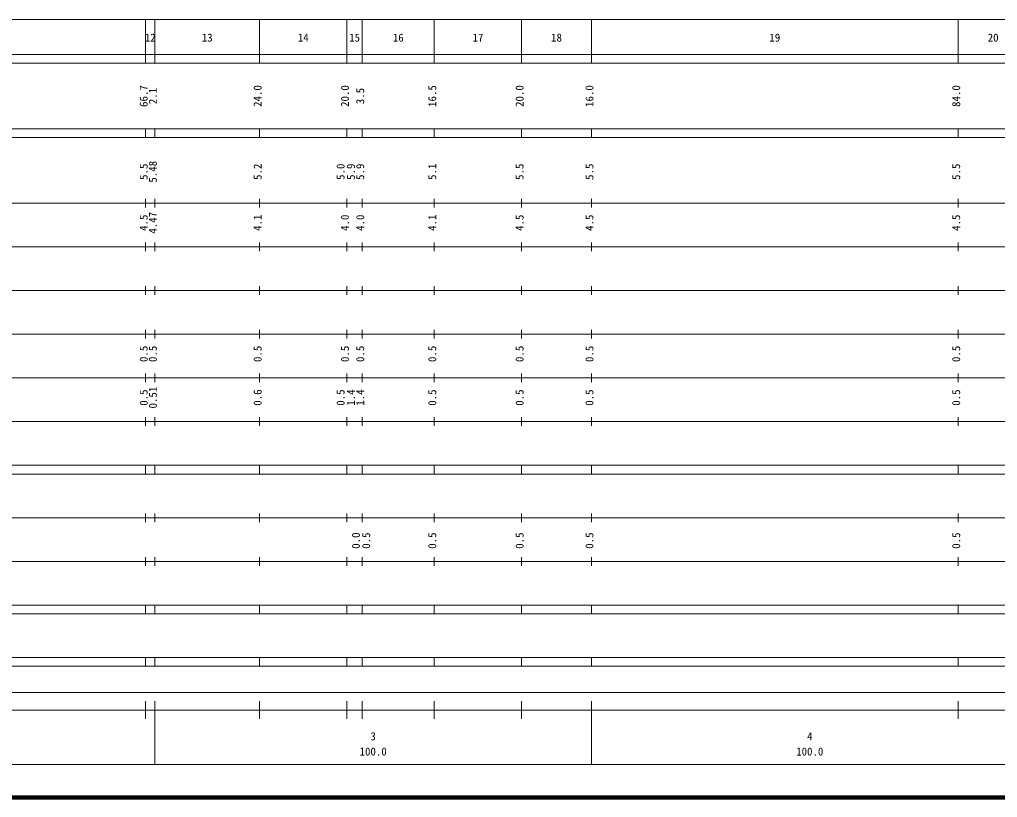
# Model space of a CAD drawing. Units: millimetres on the paper, enlarged 1000 times. Extents: x 40000 to 680000, y 20000 to 380000.
# Drawn here: x 237017 to 460986, y 20000 to 198000 of the extents above; entities that cross this region are included whole.
import ezdxf
from ezdxf.enums import TextEntityAlignment as Align

# ---------------------------------------------------------------- set-up
doc = ezdxf.new("R2010")
doc.units = ezdxf.units.MM
doc.header["$LTSCALE"] = 1000
doc.layers.add('M-TTL', color=2, linetype='Continuous', lineweight=140)
doc.layers.add('M-TTL-BAND', color=7, linetype='Continuous', lineweight=13)
doc.styles.add('ＭＳ ゴシック', font='')
doc.styles.get('ＭＳ ゴシック').set_extended_font_data('MS Gothic')

msp = doc.modelspace()

# ---------------------------------------------------------------- linework, layer by layer
at = {"layer": 'M-TTL'}
msp.add_line((40000, 20000), (680000, 20000), dxfattribs=at)
at = {"layer": 'M-TTL-BAND'}
for p, q in [((68000, 198000), (579000, 198000)), ((265900, 188000), (265900, 198000)), ((268000, 188000), (268000, 198000)), ((292000, 188000), (292000, 198000)), ((312000, 188000), (312000, 198000)), ((315500, 188000), (315500, 198000)), ((332000, 188000), (332000, 198000)), ((352000, 188000), (352000, 198000)), ((368000, 188000), (368000, 198000)), ((452000, 188000), (452000, 198000)), ((40000, 190000), (579000, 190000)), ((40000, 188000), (579000, 188000)), ((40000, 173000), (579000, 173000)), ((265900, 171000), (265900, 173000)), ((268000, 171000), (268000, 173000)), ((292000, 171000), (292000, 173000)), ((312000, 171000), (312000, 173000)), ((315500, 171000), (315500, 173000)), ((332000, 171000), (332000, 173000)), ((352000, 171000), (352000, 173000)), ((368000, 171000), (368000, 173000)), ((452000, 171000), (452000, 173000)), ((40000, 171000), (579000, 171000)), ((265900, 155000), (265900, 157000)), ((268000, 155000), (268000, 157000)), ((292000, 155000), (292000, 157000)), ((312000, 155000), (312000, 157000)), ((315500, 155000), (315500, 157000)), ((332000, 155000), (332000, 157000)), ((352000, 155000), (352000, 157000)), ((368000, 155000), (368000, 157000)), ((452000, 155000), (452000, 157000)), ((40000, 156000), (579000, 156000)), ((46000, 146000), (579000, 146000)), ((265900, 145000), (265900, 147000)), ((268000, 145000), (268000, 147000)), ((292000, 145000), (292000, 147000)), ((312000, 145000), (312000, 147000)), ((315500, 145000), (315500, 147000)), ((332000, 145000), (332000, 147000)), ((352000, 145000), (352000, 147000)), ((368000, 145000), (368000, 147000)), ((452000, 145000), (452000, 147000)), ((265900, 135000), (265900, 137000)), ((268000, 135000), (268000, 137000)), ((292000, 135000), (292000, 137000)), ((312000, 135000), (312000, 137000)), ((315500, 135000), (315500, 137000)), ((332000, 135000), (332000, 137000)), ((352000, 135000), (352000, 137000)), ((368000, 135000), (368000, 137000)), ((452000, 135000), (452000, 137000)), ((52000, 136000), (579000, 136000)), ((46000, 126000), (579000, 126000)), ((265900, 125000), (265900, 127000)), ((268000, 125000), (268000, 127000)), ((292000, 125000), (292000, 127000)), ((312000, 125000), (312000, 127000)), ((315500, 125000), (315500, 127000)), ((332000, 125000), (332000, 127000)), ((352000, 125000), (352000, 127000)), ((368000, 125000), (368000, 127000)), ((452000, 125000), (452000, 127000)), ((265900, 115000), (265900, 117000)), ((268000, 115000), (268000, 117000)), ((292000, 115000), (292000, 117000)), ((312000, 115000), (312000, 117000)), ((315500, 115000), (315500, 117000)), ((332000, 115000), (332000, 117000)), ((352000, 115000), (352000, 117000)), ((368000, 115000), (368000, 117000)), ((452000, 115000), (452000, 117000)), ((52000, 116000), (579000, 116000)), ((46000, 106000), (579000, 106000)), ((265900, 105000), (265900, 107000)), ((268000, 105000), (268000, 107000)), ((292000, 105000), (292000, 107000)), ((312000, 105000), (312000, 107000)), ((315500, 105000), (315500, 107000)), ((332000, 105000), (332000, 107000)), ((352000, 105000), (352000, 107000)), ((368000, 105000), (368000, 107000)), ((452000, 105000), (452000, 107000)), ((40000, 96000), (579000, 96000)), ((265900, 94000), (265900, 96000)), ((268000, 94000), (268000, 96000)), ((292000, 94000), (292000, 96000)), ((312000, 94000), (312000, 96000)), ((315500, 94000), (315500, 96000)), ((332000, 94000), (332000, 96000)), ((352000, 94000), (352000, 96000)), ((368000, 94000), (368000, 96000)), ((452000, 94000), (452000, 96000)), ((40000, 94000), (579000, 94000)), ((49000, 84000), (579000, 84000)), ((265900, 83000), (265900, 85000)), ((268000, 83000), (268000, 85000)), ((292000, 83000), (292000, 85000)), ((312000, 83000), (312000, 85000)), ((315500, 83000), (315500, 85000)), ((332000, 83000), (332000, 85000)), ((352000, 83000), (352000, 85000)), ((368000, 83000), (368000, 85000)), ((452000, 83000), (452000, 85000)), ((40000, 74000), (579000, 74000)), ((265900, 73000), (265900, 75000)), ((268000, 73000), (268000, 75000)), ((292000, 73000), (292000, 75000)), ((312000, 73000), (312000, 75000)), ((315500, 73000), (315500, 75000)), ((332000, 73000), (332000, 75000)), ((352000, 73000), (352000, 75000)), ((368000, 73000), (368000, 75000)), ((452000, 73000), (452000, 75000)), ((40000, 64000), (579000, 64000)), ((265900, 62000), (265900, 64000)), ((268000, 62000), (268000, 64000)), ((292000, 62000), (292000, 64000)), ((312000, 62000), (312000, 64000)), ((315500, 62000), (315500, 64000)), ((332000, 62000), (332000, 64000)), ((352000, 62000), (352000, 64000)), ((368000, 62000), (368000, 64000)), ((452000, 62000), (452000, 64000)), ((40000, 62000), (579000, 62000)), ((40000, 52000), (579000, 52000)), ((265900, 50000), (265900, 52000)), ((268000, 50000), (268000, 52000)), ((292000, 50000), (292000, 52000)), ((312000, 50000), (312000, 52000)), ((315500, 50000), (315500, 52000)), ((332000, 50000), (332000, 52000)), ((352000, 50000), (352000, 52000)), ((368000, 50000), (368000, 52000)), ((452000, 50000), (452000, 52000)), ((40000, 50000), (579000, 50000)), ((71000, 44000), (564000, 44000)), ((265900, 38000), (265900, 42000)), ((268000, 27500), (268000, 42000)), ((292000, 38000), (292000, 42000)), ((312000, 38000), (312000, 42000)), ((315500, 38000), (315500, 42000)), ((332000, 38000), (332000, 42000)), ((352000, 38000), (352000, 42000)), ((368000, 27500), (368000, 42000)), ((452000, 38000), (452000, 42000)), ((40000, 40000), (579000, 40000)), ((68000, 27500), (579000, 27500))]:
    msp.add_line(p, q, dxfattribs=at)

# ---------------------------------------------------------------- texts
at = {"layer": 'M-TTL-BAND', "style": 'ＭＳ ゴシック'}
for s, p in [('12', (266950, 192405)), ('13', (280000, 192405)), ('14', (302000, 192405)), ('15', (313750, 192405)), ('16', (323750, 192405)), ('17', (342000, 192405)), ('18', (360000, 192405)), ('19', (410000, 192405)), ('20', (460000, 192405)), ('3', (318000, 32523)), ('4', (418000, 32523)), ('100.0', (318000, 29033)), ('100.0', (418000, 29033))]:
    msp.add_text(s, height=1833, dxfattribs=at).set_placement(p, align=Align.BOTTOM_CENTER)
for s, p in [('66.7', (266900, 180500)), ('2.1', (269000, 180500)), ('24.0', (293000, 180500)), ('20.0', (313000, 180500)), ('3.5', (316500, 180500)), ('16.5', (333000, 180500)), ('20.0', (353000, 180500)), ('16.0', (369000, 180500)), ('84.0', (453000, 180500)), ('5.5', (266900, 163174)), ('5.48', (269000, 163174)), ('5.2', (293000, 163174)), ('5.0', (312000, 163174)), ('5.9', (314370, 163174)), ('5.9', (316500, 163174)), ('5.1', (333000, 163174)), ('5.5', (353000, 163174)), ('5.5', (369000, 163174)), ('5.5', (453000, 163174)), ('4.5', (266900, 151500)), ('4.47', (269000, 151500)), ('4.1', (293000, 151500)), ('4.0', (313000, 151500)), ('4.0', (316500, 151500)), ('4.1', (333000, 151500)), ('4.5', (353000, 151500)), ('4.5', (369000, 151500)), ('4.5', (453000, 151500)), ('0.5', (266900, 121500)), ('0.5', (269000, 121500)), ('0.5', (293000, 121500)), ('0.5', (313000, 121500)), ('0.5', (316500, 121500)), ('0.5', (333000, 121500)), ('0.5', (353000, 121500)), ('0.5', (369000, 121500)), ('0.5', (453000, 121500)), ('0.5', (266900, 111500)), ('0.51', (269000, 111500)), ('0.6', (293000, 111500)), ('0.5', (312000, 111500)), ('1.4', (314370, 111500)), ('1.4', (316500, 111500)), ('0.5', (333000, 111500)), ('0.5', (353000, 111500)), ('0.5', (369000, 111500)), ('0.5', (453000, 111500)), ('0.0', (315500, 78764)), ('0.5', (317870, 78764)), ('0.5', (333000, 78764)), ('0.5', (353000, 78764)), ('0.5', (369000, 78764)), ('0.5', (453000, 78764))]:
    msp.add_text(s, height=1833, rotation=90, dxfattribs=at).set_placement(p, align=Align.BOTTOM_CENTER)

doc.saveas('drawing.dxf')
